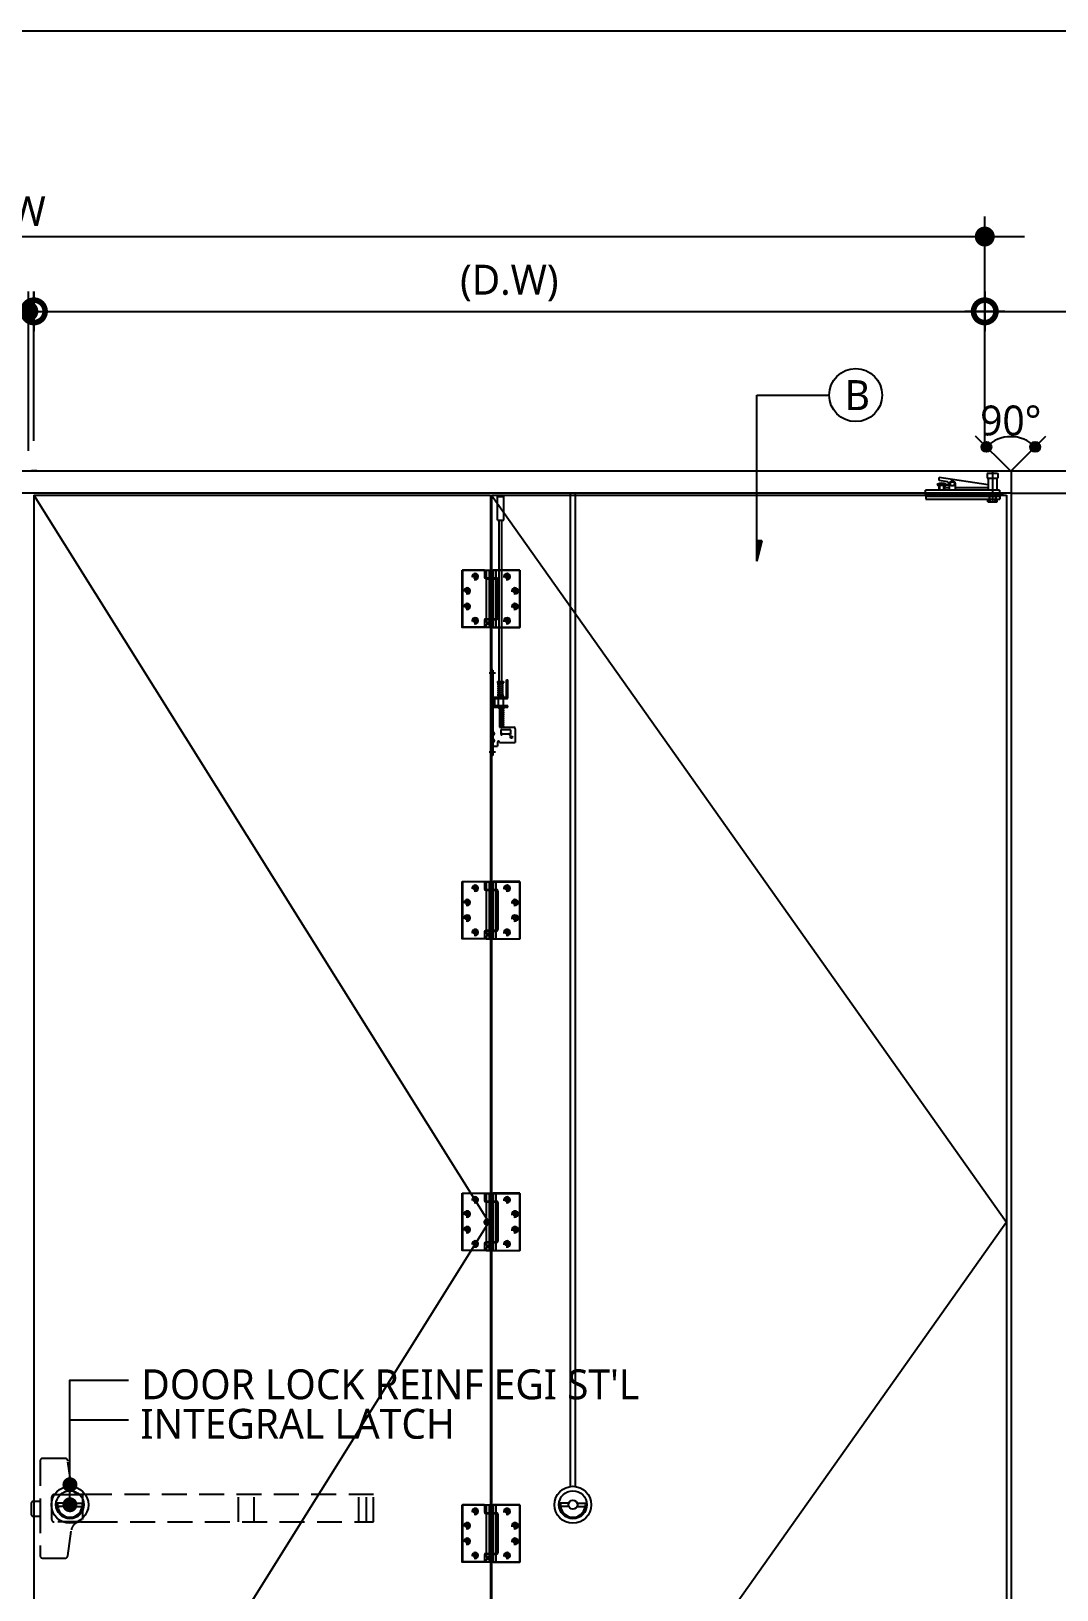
# Model space of a CAD drawing. Extents: x 930 to 96951, y 420 to 531574.
# Drawn here: x 4635 to 6693, y 8064 to 11190 of the extents above; entities that cross this region are included whole.
import ezdxf
from ezdxf.enums import TextEntityAlignment as Align

# ---------------------------------------------------------------- set-up
doc = ezdxf.new("R2010")
doc.units = 0
doc.header["$LTSCALE"] = 200
doc.header["$MEASUREMENT"] = 0
doc.header["$PDMODE"] = 3
doc.header["$PDSIZE"] = -1
doc.linetypes.add('CEN', pattern=[62, 60, -1, 0, -1])
doc.linetypes.add('HIDDEN', pattern=[0.375, 0.25, -0.125])
doc.layers.get('0').update_dxf_attribs({"linetype": 'CONTINUOUS'})
doc.layers.get('Defpoints').update_dxf_attribs({"color": 137, "linetype": 'CONTINUOUS'})
for name, color, linetype in [('A-000스케치', 6, 'CONTINUOUS'), ('DIM', 7, 'CONTINUOUS'), ('DIM(치수)', 1, 'CONTINUOUS'), ('DOOR', 6, 'CONTINUOUS'), ('Door_p', 5, 'CONTINUOUS'), ('FORM', 7, 'CONTINUOUS'), ('FRAME', 7, 'CONTINUOUS'), ('Leader(지시선)', 4, 'CONTINUOUS'), ('STEEL(잡철물)', 9, 'CONTINUOUS'), ('SYM-LEAD', 6, 'CONTINUOUS'), ('TEXT', 3, 'CONTINUOUS')]:
    doc.layers.add(name, color=color, linetype=linetype)
doc.styles.get("Standard").update_dxf_attribs({"font": 'malgun.ttf'})
doc.styles.add('맑은고딕', font='malgun.ttf')
doc.styles.add('스타일1', font='malgun.ttf')
doc.dimstyles.new('CJA-60', dxfattribs={"dimscale": 60, "dimtxt": 3, "dimasz": 1, "dimexe": 2, "dimexo": 3, "dimgap": 1, "dimtad": 1, "dimdec": 0, "dimzin": 1, "dimdsep": 46, "dimlunit": 6, "dimtxsty": '스타일1', "dimblk": 'GAUN-DOT', "dimcen": -2, "dimdle": 2, "dimclrd": 256, "dimclre": 256, "dimclrt": 3, "dimadec": 0, "dimazin": 0, "dimtfac": 1, "dimtdec": 0, "dimtix": 1, "dimtmove": 2, "dimatfit": 3, "dimldrblk": 'DOTSMALL', "dimfxl": 1, "dimtolj": 1, "dimtzin": 1, "dimarcsym": 0})
doc.dimstyles.new('GAUN-40', dxfattribs={"dimscale": 40, "dimtxt": 1.5, "dimasz": 1, "dimexe": 1, "dimexo": 1, "dimgap": 0.5, "dimtad": 1, "dimdec": 0, "dimzin": 1, "dimdsep": 46, "dimlunit": 6, "dimtxsty": '맑은고딕', "dimblk": 'CJDOT', "dimcen": 0.09, "dimdle": 1, "dimclrd": 256, "dimclre": 256, "dimclrt": 3, "dimadec": 0, "dimazin": 0, "dimtfac": 1, "dimtdec": 0, "dimtix": 1, "dimtmove": 2, "dimatfit": 3, "dimfxl": 1, "dimtolj": 1, "dimtzin": 1, "dimarcsym": 0})
doc.dimstyles.new('동광용', dxfattribs={"dimtxt": 60, "dimasz": 50, "dimexe": 1.25, "dimexo": 3, "dimgap": 1.5, "dimtad": 1, "dimtxsty": 'Standard', "dimblk": 'DOTSMALL', "dimcen": 2.5, "dimclrd": 256, "dimclre": 256, "dimclrt": 3, "dimadec": 0, "dimazin": 0, "dimtfac": 1, "dimtix": 1, "dimtmove": 0, "dimatfit": 3, "dimldrblk": 'DOTSMALL', "dimfxl": 1, "dimarcsym": 0})

# ---------------------------------------------------------------- blocks, each defined once
blk = doc.blocks.new('_DotSmall')
at = {"layer": 'DIM'}
h = blk.add_hatch(color=256, dxfattribs=at)
edge = h.paths.add_edge_path()
edge.add_arc((0, 0), 0.2, 0, 360)
at = {"layer": 'DIM', "linetype": 'ByBlock'}
blk.add_circle((0, 0), 0.2, dxfattribs=at)
blk = doc.blocks.new('*D62')
at = {"layer": 'Defpoints', "color": 0, "transparency": 16777216}
for p in [(6529.5, 10378), (6618.2, 10374.2), (6671, 10378), (6600.3, 10307.3), (6600.3, 10307.3)]:
    blk.add_point(p, dxfattribs=at)
at = {"layer": 'DIM(치수)', "lineweight": -2, "transparency": 16777216}
blk.add_arc((6600.3, 10307.3), 69.3, 45, 135, dxfattribs=at)
at = {"layer": 'DIM(치수)', "lineweight": -2, "transparency": 16777216, "xscale": 50, "yscale": 50, "zscale": 50}
for p, rotation in [((6551.3, 10356.2), 224.9999999994341), ((6649.2, 10356.2), 315)]:
    blk.add_blockref('_DotSmall', p, dxfattribs=dict(at, rotation=rotation))
at = {"layer": 'DIM(치수)', "color": 3, "transparency": 16777216, "insert": (6600.3, 10408.7), "char_height": 60, "attachment_point": 5}
blk.add_mtext('90°', dxfattribs=at)
blk = doc.blocks.new('panic_h')
at = {"layer": 'Door_p', "color": 5, "linetype": 'HIDDEN'}
for p, q in [((0, 94.7), (0, 0)), ((50.4, 100), (5.3, 100)), ((62.8, 43.4), (55.6, 95.4)), ((-17.2, -13.1), (-17.2, 10.9)), ((-14.2, 13.9), (0, 13.9)), ((23.3, 22.2), (23.3, -22.2)), ((28.6, 27.5), (85.4, 27.5)), ((105.7, 27.5), (81, 27.5)), ((85.4, 27.5), (85.4, -27.5)), ((669.3, 27.5), (105.7, 27.5)), ((398, -27.5), (398, 27.5)), ((429.3, -27.5), (429.3, 27.5)), ((639.3, -27.5), (639.3, 27.5)), ((654.8, -27.5), (654.8, 27.5)), ((669.3, -27.5), (669.3, 27.5)), ((-14.2, -16.1), (0, -16.1)), ((85.4, -27.5), (28.6, -27.5)), ((105.7, -27.5), (669.3, -27.5))]:
    blk.add_line(p, q, dxfattribs=at)
blk.add_lwpolyline([(0, 0), (0, -94.7, 0.414214), (5.3, -100), (50.4, -100, 0.374614), (55.6, -95.4), (62.8, -43.4, -0.374614), (81, -27.5), (105.7, -27.5)], format="xyb", dxfattribs=at)
for centre, radius, start, end in [((5.3, 94.7), 5.32, 90, 180), ((50.4, 94.7), 5.32, 7.8533, 90), ((81, 45.9), 18.4, 187.8533, 270), ((-14.2, 10.9), 3, 90, 180), ((28.6, 22.2), 5.32, 90, 180), ((-14.2, -13.1), 3, 180, 270), ((28.6, -22.2), 5.32, 180, 270)]:
    blk.add_arc(centre, radius, start, end, dxfattribs=at)
blk = doc.blocks.new('GAUN-DOT')
at = {"linetype": 'ByBlock'}
for p, q in [((0, -2), (0, 2)), ((2, 0), (-2, 0))]:
    blk.add_line(p, q, dxfattribs=at)
at = {"const_width": 2.25}
blk.add_lwpolyline([(0, 0.28125, 1), (0, -0.28125, 1)], format="xyb", close=True, dxfattribs=at)
blk = doc.blocks.new('*D47')
at = {"layer": 'Defpoints', "color": 0, "transparency": 16777216}
for p in [(6548.1, 10628), (4640.3, 10308.1), (6548.1, 10308.1)]:
    blk.add_point(p, dxfattribs=at)
at = {"layer": 'DIM', "lineweight": -2, "transparency": 16777216}
for p, q in [((4640.3, 10368.1), (4640.3, 10668)), ((6548.1, 10368.1), (6548.1, 10668)), ((4660.3, 10628), (6528.1, 10628))]:
    blk.add_line(p, q, dxfattribs=at)
at = {"layer": 'DIM', "lineweight": -2, "transparency": 16777216, "xscale": 20, "yscale": 20, "zscale": 20, "rotation": 180}
blk.add_blockref('GAUN-DOT', (4640.3, 10628), dxfattribs=at)
at = {"layer": 'DIM', "lineweight": -2, "transparency": 16777216, "xscale": 20, "yscale": 20, "zscale": 20}
blk.add_blockref('GAUN-DOT', (6548.1, 10628), dxfattribs=at)
at = {"layer": 'DIM', "color": 3, "transparency": 16777216, "insert": (5594.2, 10684.8), "char_height": 60, "attachment_point": 5, "style": '스타일1'}
blk.add_mtext('\\A1;(D.W)', dxfattribs=at)
blk = doc.blocks.new('*D48')
at = {"layer": 'Defpoints', "color": 0, "transparency": 16777216}
for p in [(7593.1, 10628), (6548.1, 10308.1), (7593.1, 10308.1)]:
    blk.add_point(p, dxfattribs=at)
at = {"layer": 'DIM', "lineweight": -2, "transparency": 16777216}
for p, q in [((6548.1, 10368.1), (6548.1, 10668)), ((7593.1, 10368.1), (7593.1, 10668)), ((6568.1, 10628), (7573.1, 10628))]:
    blk.add_line(p, q, dxfattribs=at)
at = {"layer": 'DIM', "lineweight": -2, "transparency": 16777216, "xscale": 20, "yscale": 20, "zscale": 20, "rotation": 180}
blk.add_blockref('GAUN-DOT', (6548.1, 10628), dxfattribs=at)
at = {"layer": 'DIM', "lineweight": -2, "transparency": 16777216, "xscale": 20, "yscale": 20, "zscale": 20}
blk.add_blockref('GAUN-DOT', (7593.1, 10628), dxfattribs=at)
at = {"layer": 'DIM', "color": 3, "transparency": 16777216, "insert": (7070.6, 10681.4), "char_height": 60, "attachment_point": 5, "style": '스타일1'}
blk.add_mtext('\\A1;{\\fGulim|b0|i0|c129|p50;매립 }F.W ', dxfattribs=at)
blk = doc.blocks.new('CJDOT')
blk.add_line((-2, 0), (2, 0))
at = {"const_width": 0.5}
blk.add_lwpolyline([(-0.25, 0, 1), (0.25, 0, 1)], format="xyb", close=True, dxfattribs=at)
blk = doc.blocks.new('*D49')
at = {"layer": 'Defpoints', "color": 0, "transparency": 16777216}
for p in [(6548.1, 10778), (2646.1, 10308.1), (6548.1, 10308.1)]:
    blk.add_point(p, dxfattribs=at)
at = {"layer": 'DIM', "lineweight": -2, "transparency": 16777216}
for p, q in [((2646.1, 10348.1), (2646.1, 10818)), ((6548.1, 10348.1), (6548.1, 10818)), ((2686.1, 10778), (6508.1, 10778))]:
    blk.add_line(p, q, dxfattribs=at)
at = {"layer": 'DIM', "lineweight": -2, "transparency": 16777216, "xscale": 40, "yscale": 40, "zscale": 40, "rotation": 180}
blk.add_blockref('CJDOT', (2646.1, 10778), dxfattribs=at)
at = {"layer": 'DIM', "lineweight": -2, "transparency": 16777216, "xscale": 40, "yscale": 40, "zscale": 40}
blk.add_blockref('CJDOT', (6548.1, 10778), dxfattribs=at)
at = {"layer": 'DIM', "color": 3, "transparency": 16777216, "insert": (4597.1, 10828.4), "char_height": 60, "attachment_point": 5, "style": '맑은고딕'}
blk.add_mtext('\\A1;F.W ', dxfattribs=at)
blk = doc.blocks.new('*D50')
at = {"layer": 'Defpoints', "color": 0, "transparency": 16777216}
for p in [(2646.1, 10628), (2646.1, 10308.1), (4629.2, 10308.1)]:
    blk.add_point(p, dxfattribs=at)
at = {"layer": 'DIM', "lineweight": -2, "transparency": 16777216}
for p, q in [((2646.1, 10348.1), (2646.1, 10668)), ((4629.2, 10348.1), (4629.2, 10668)), ((4589.2, 10628), (2686.1, 10628))]:
    blk.add_line(p, q, dxfattribs=at)
at = {"layer": 'DIM', "lineweight": -2, "transparency": 16777216, "xscale": 40, "yscale": 40, "zscale": 40, "rotation": 180}
blk.add_blockref('CJDOT', (2646.1, 10628), dxfattribs=at)
at = {"layer": 'DIM', "lineweight": -2, "transparency": 16777216, "xscale": 40, "yscale": 40, "zscale": 40}
blk.add_blockref('CJDOT', (4629.2, 10628), dxfattribs=at)
at = {"layer": 'DIM', "color": 3, "transparency": 16777216, "insert": (3637.7, 10684.8), "char_height": 60, "attachment_point": 5, "style": '맑은고딕'}
blk.add_mtext('\\A1;(D.W)', dxfattribs=at)

msp = doc.modelspace()

# ---------------------------------------------------------------- hatches: boundary and pattern name
at = {"layer": 'Leader(지시선)'}
h = msp.add_hatch(dxfattribs=at)
h.set_pattern_fill('ANSI31', color=2, scale=3, style=0)
h.set_pattern_definition([(45, (-6621263.57927, 5120802.906), (-0.265165042945, 0.265165042945), [])])
h.paths.add_polyline_path([(6090.867, 10167.564), (6100.828, 10167.564), (6090.867, 10126.866)])
at = {"layer": 'STEEL(잡철물)'}
h = msp.add_hatch(color=5, dxfattribs=at)
h.dxf.hatch_style = 1
h.paths.add_polyline_path([(5548.029, 10011.485), (5567.229, 10011.485), (5567.229, 10009.985), (5548.029, 10009.985)])
h.paths.add_polyline_path([(5548.029, 10093.285), (5567.229, 10093.285), (5567.229, 10091.785), (5548.029, 10091.785)])
h = msp.add_hatch(color=5, dxfattribs=at)
h.dxf.hatch_style = 1
h.paths.add_polyline_path([(5548.029, 9386.485), (5567.229, 9386.485), (5567.229, 9384.985), (5548.029, 9384.985)])
h.paths.add_polyline_path([(5548.029, 9468.285), (5567.229, 9468.285), (5567.229, 9466.785), (5548.029, 9466.785)])
h = msp.add_hatch(color=5, dxfattribs=at)
h.dxf.hatch_style = 1
h.paths.add_polyline_path([(5548.029, 8761.485), (5567.229, 8761.485), (5567.229, 8759.985), (5548.029, 8759.985)])
h.paths.add_polyline_path([(5548.029, 8843.285), (5567.229, 8843.285), (5567.229, 8841.785), (5548.029, 8841.785)])
h = msp.add_hatch(color=5, dxfattribs=at)
h.dxf.hatch_style = 1
h.paths.add_polyline_path([(5548.029, 8136.485), (5567.229, 8136.485), (5567.229, 8134.985), (5548.029, 8134.985)])
h.paths.add_polyline_path([(5548.029, 8218.285), (5567.229, 8218.285), (5567.229, 8216.785), (5548.029, 8216.785)])

# ---------------------------------------------------------------- linework, layer by layer
at = {"color": 5, "linetype": 'CEN'}
for p, q in [((4640.309, 10259.139), (5553.229, 8801.139)), ((5558.629, 10259.139), (6591.629, 8801.139)), ((5553.229, 8801.139), (4640.309, 7343.139)), ((6591.629, 8801.139), (5558.629, 7343.139))]:
    msp.add_line(p, q, dxfattribs=at)
at = {"color": 8}
for p, q in [((5574.632, 10259.139), (5570.382, 10256.639)), ((5570.382, 10256.639), (5582.882, 10256.639)), ((5570.382, 10209.139), (5570.382, 10256.639)), ((5574.632, 10259.139), (5578.632, 10259.139)), ((5582.882, 10256.639), (5578.632, 10259.139)), ((5582.882, 10209.139), (5582.882, 10256.639)), ((5570.382, 10209.139), (5582.882, 10209.139)), ((5573.932, 9885.389), (5573.932, 10209.139)), ((5579.332, 9885.389), (5579.332, 10209.139)), ((5566.232, 9902.139), (5553.632, 9902.139)), ((5558.629, 9909.139), (5558.629, 9737.139)), ((5561.232, 9909.139), (5558.629, 9909.139)), ((5558.632, 9908.389), (5558.632, 9737.889)), ((5558.632, 9908.389), (5561.232, 9908.389)), ((5558.632, 9905.639), (5561.232, 9905.139)), ((5558.632, 9898.639), (5561.232, 9899.139)), ((5559.129, 9908.639), (5559.129, 9737.639)), ((5561.232, 9908.639), (5559.129, 9908.639)), ((5561.232, 9908.639), (5561.232, 9909.139)), ((5561.232, 9908.389), (5561.232, 9737.889)), ((5570.632, 9885.389), (5582.632, 9885.389)), ((5570.632, 9885.389), (5570.632, 9882.889)), ((5570.632, 9882.889), (5582.632, 9882.889)), ((5572.077, 9879.886), (5581.077, 9880.886)), ((5572.132, 9881.889), (5581.132, 9881.889)), ((5572.132, 9880.889), (5581.132, 9880.889)), ((5581.187, 9879.892), (5572.187, 9878.892)), ((5572.632, 9856.889), (5572.632, 9882.889)), ((5576.632, 9882.889), (5576.632, 9881.889)), ((5581.132, 9881.889), (5576.632, 9881.889)), ((5580.632, 9856.889), (5580.632, 9882.889)), ((5582.632, 9885.389), (5582.632, 9882.889)), ((5588.232, 9854.639), (5588.232, 9888.889)), ((5588.232, 9888.889), (5591.232, 9888.889)), ((5591.232, 9852.389), (5591.232, 9888.889)), ((5562.732, 9853.889), (5587.482, 9853.889)), ((5564.232, 9850.139), (5564.232, 9837.639)), ((5589.732, 9850.889), (5564.982, 9850.889)), ((5571.632, 9856.889), (5571.632, 9853.889)), ((5571.632, 9856.889), (5581.632, 9856.889)), ((5571.632, 9850.889), (5571.632, 9836.889)), ((5572.077, 9875.886), (5581.077, 9876.886)), ((5572.077, 9871.886), (5581.077, 9872.886)), ((5572.077, 9867.886), (5581.077, 9868.886)), ((5572.077, 9863.886), (5581.077, 9864.886)), ((5572.077, 9859.886), (5581.077, 9860.886)), ((5572.132, 9858.889), (5581.132, 9858.889)), ((5572.132, 9857.889), (5581.132, 9857.889)), ((5581.187, 9875.892), (5572.187, 9874.892)), ((5581.187, 9871.892), (5572.187, 9870.892)), ((5581.187, 9867.892), (5572.187, 9866.892)), ((5581.187, 9863.892), (5572.187, 9862.892)), ((5581.187, 9859.892), (5572.187, 9858.892)), ((5576.632, 9856.889), (5576.632, 9857.889)), ((5581.132, 9857.889), (5576.632, 9857.889)), ((5581.632, 9856.889), (5581.632, 9853.889)), ((5581.632, 9850.889), (5581.632, 9836.889)), ((5561.232, 9833.889), (5571.232, 9833.889)), ((5562.732, 9833.889), (5591.232, 9833.889)), ((5591.232, 9836.889), (5564.982, 9836.889)), ((5571.632, 9833.889), (5582.632, 9833.889)), ((5573.468, 9832.889), (5582.132, 9832.889)), ((5574.06, 9831.889), (5582.132, 9831.889)), ((5574.219, 9831.171), (5582.077, 9831.885)), ((5582.187, 9830.892), (5574.232, 9830.168)), ((5574.232, 9830.889), (5574.232, 9793.889)), ((5574.232, 9827.101), (5582.077, 9827.885)), ((5582.187, 9826.892), (5574.232, 9826.096)), ((5574.232, 9823.101), (5582.077, 9823.885)), ((5582.187, 9822.892), (5574.232, 9822.096)), ((5574.232, 9819.101), (5582.077, 9819.885)), ((5582.187, 9818.892), (5574.232, 9818.096)), ((5576.632, 9833.889), (5576.632, 9832.889)), ((5582.132, 9832.889), (5576.632, 9832.889)), ((5581.632, 9833.889), (5581.632, 9793.889)), ((5581.632, 9807.889), (5581.632, 9833.889)), ((5591.232, 9833.889), (5591.232, 9836.889)), ((5574.232, 9815.101), (5582.077, 9815.885)), ((5582.187, 9814.892), (5574.232, 9814.096)), ((5574.232, 9811.101), (5582.077, 9811.885)), ((5582.187, 9810.892), (5574.232, 9810.096)), ((5574.232, 9807.101), (5582.077, 9807.885)), ((5582.187, 9806.892), (5574.232, 9806.096)), ((5574.232, 9803.101), (5582.077, 9803.885)), ((5582.187, 9802.892), (5574.232, 9802.096)), ((5574.232, 9799.101), (5582.077, 9799.885)), ((5582.187, 9798.892), (5574.232, 9798.096)), ((5574.232, 9795.101), (5582.077, 9795.885)), ((5582.187, 9794.892), (5574.232, 9794.096)), ((5574.232, 9793.889), (5603.232, 9793.889)), ((5577.232, 9788.589), (5577.232, 9779.589)), ((5578.232, 9789.589), (5595.232, 9789.589)), ((5596.232, 9788.589), (5596.232, 9779.589)), ((5606.232, 9790.889), (5606.232, 9762.889)), ((5561.232, 9755.889), (5570.232, 9755.889)), ((5570.232, 9763.889), (5570.232, 9755.889)), ((5574.232, 9763.889), (5574.232, 9762.889)), ((5574.232, 9762.889), (5606.232, 9762.889)), ((5580.232, 9780.589), (5593.232, 9780.589)), ((5566.232, 9744.139), (5553.632, 9744.139)), ((5561.232, 9737.139), (5558.629, 9737.139)), ((5558.632, 9747.639), (5561.232, 9747.139)), ((5558.632, 9740.639), (5561.232, 9741.139)), ((5558.632, 9737.889), (5561.232, 9737.889)), ((5561.232, 9737.639), (5559.129, 9737.639)), ((5561.232, 9737.639), (5561.232, 9737.139))]:
    msp.add_line(p, q, dxfattribs=at)
at = {"color": 5}
for p, q in [((5716.987, 8270.943), (5716.987, 10263.139)), ((5726.987, 8270.865), (5726.987, 10263.139)), ((4704.337, 8237.744), (4685.856, 8237.744)), ((4704.337, 8230.744), (4687.875, 8230.744)), ((4720.92, 8237.744), (4739.401, 8237.744)), ((4720.92, 8230.744), (4737.382, 8230.744)), ((5713.41, 8237.744), (5694.929, 8237.744)), ((5713.41, 8230.744), (5696.947, 8230.744)), ((5729.993, 8237.744), (5748.473, 8237.744)), ((5729.993, 8230.744), (5746.455, 8230.744))]:
    msp.add_line(p, q, dxfattribs=at)
at = {"color": 8}
for centre, radius in [((5572.132, 9882.389), 0.5), ((5572.132, 9881.389), 0.5), ((5572.132, 9879.389), 0.5), ((5581.132, 9882.389), 0.5), ((5581.132, 9881.389), 0.5), ((5581.132, 9880.389), 0.5), ((5572.132, 9875.389), 0.5), ((5572.132, 9871.389), 0.5), ((5572.132, 9867.389), 0.5), ((5572.132, 9863.389), 0.5), ((5572.132, 9859.389), 0.5), ((5572.132, 9858.389), 0.5), ((5572.132, 9857.389), 0.5), ((5581.132, 9876.389), 0.5), ((5581.132, 9872.389), 0.5), ((5581.132, 9868.389), 0.5), ((5581.132, 9864.389), 0.5), ((5581.132, 9860.389), 0.5), ((5581.132, 9858.389), 0.5), ((5581.132, 9857.389), 0.5), ((5582.132, 9833.389), 0.5), ((5582.132, 9832.389), 0.5), ((5582.132, 9831.389), 0.5), ((5582.132, 9827.389), 0.5), ((5582.132, 9823.389), 0.5), ((5582.132, 9819.389), 0.5), ((5582.132, 9815.389), 0.5), ((5582.132, 9811.389), 0.5), ((5582.132, 9807.389), 0.5), ((5582.132, 9803.389), 0.5), ((5582.132, 9799.389), 0.5), ((5582.132, 9795.389), 0.5), ((5598.232, 9773.889), 2)]:
    msp.add_circle(centre, radius, dxfattribs=at)
at = {"color": 5}
for centre, radius in [((4712.629, 8234.244), 37), ((4712.629, 8234.244), 28), ((5721.701, 8234.244), 37), ((5721.701, 8234.244), 28), ((4712.629, 8234.244), 9), ((5721.701, 8234.244), 9)]:
    msp.add_circle(centre, radius, dxfattribs=at)
at = {"color": 8}
for centre, radius, start, end in [((5562.732, 9852.389), 1.5, 90, 180), ((5564.982, 9850.139), 0.75, 90, 180), ((5587.482, 9854.639), 0.75, 270, 0), ((5589.732, 9852.389), 1.5, 270, 0), ((5562.732, 9835.389), 1.5, 180, 270), ((5564.982, 9837.639), 0.75, 180, 270), ((5571.232, 9830.889), 3, 0, 90), ((5578.232, 9788.589), 1, 90, 180), ((5595.232, 9788.589), 1, 0, 90), ((5603.232, 9790.889), 3, 0, 90), ((5561.69, 9780.889), 2.542, 259.611142, 100.388858), ((5561.69, 9766.889), 2.542, 259.611142, 100.388858), ((5572.232, 9763.889), 2, 0, 180), ((5578.232, 9779.589), 1, 180, 0), ((5580.232, 9779.589), 1, 90, 180), ((5593.232, 9779.589), 1, 0, 90), ((5595.232, 9779.589), 1, 180, 0)]:
    msp.add_arc(centre, radius, start, end, dxfattribs=at)
at = {"color": 5}
for centre, radius, start, end in [((4712.629, 8234.244), 27, 172.551809, 7.448191), ((4712.629, 8234.244), 25, 171.952154, 8.047846), ((5721.701, 8234.244), 27, 172.551809, 7.448191), ((5721.701, 8234.244), 25, 171.952154, 8.047846)]:
    msp.add_arc(centre, radius, start, end, dxfattribs=at)
at = {"layer": 'A-000스케치', "color": 4}
for q in [(6529.546, 10377.977), (6670.967, 10377.977)]:
    msp.add_line((6600.256, 10307.266), q, dxfattribs=at)
at = {"layer": 'DOOR'}
for p, q in [((4640.309, 10259.139), (4640.309, 7343.139)), ((4640.309, 10259.139), (5556.629, 10259.139)), ((5556.629, 10259.139), (5556.629, 7343.139)), ((5558.629, 10259.139), (5558.629, 7343.139)), ((5558.629, 10259.139), (6591.629, 10259.139)), ((6591.629, 10259.139), (6591.629, 7343.139))]:
    msp.add_line(p, q, dxfattribs=at)
at = {"layer": 'FORM'}
msp.add_line((8937.751, 11190), (930, 11190), dxfattribs=at)
at = {"layer": 'FRAME'}
for p, q in [((1601.138, 10308.139), (7646.129, 10308.139)), ((4646.134, 10308.139), (4635.699, 10308.139)), ((6601.129, 10308.139), (6601.129, 7308.139)), ((6601.129, 10263.139), (2646.138, 10263.139)), ((6601.129, 10263.139), (7586.129, 10263.139))]:
    msp.add_line(p, q, dxfattribs=at)
at = {"layer": 'Leader(지시선)', "color": 3}
for p, q in [((6090.867, 10460.063), (6235.937, 10460.063)), ((6090.867, 10126.866), (6090.867, 10460.063))]:
    msp.add_line(p, q, dxfattribs=at)
at = {"layer": 'Leader(지시선)'}
for q in [(6090.867, 10126.866), (6090.867, 10167.564)]:
    msp.add_line((6100.828, 10167.564), q, dxfattribs=at)
at = {"layer": 'Leader(지시선)', "color": 3}
msp.add_circle((6289.093, 10460.063), 53.156, dxfattribs=at)
at = {"layer": 'STEEL(잡철물)'}
for p, q in [((6554.629, 10280.139), (6456.929, 10294.549)), ((6456.929, 10288.484), (6456.929, 10294.549)), ((6473.082, 10286.101), (6456.929, 10288.484)), ((6553.879, 10303.639), (6552.879, 10302.639)), ((6552.879, 10302.639), (6552.879, 10293.639)), ((6552.879, 10293.639), (6574.379, 10293.639)), ((6553.879, 10303.639), (6573.379, 10303.639)), ((6554.629, 10293.639), (6554.629, 10269.139)), ((6563.629, 10305.873), (6563.629, 10244.486)), ((6572.629, 10293.639), (6572.629, 10269.139)), ((6573.379, 10303.639), (6574.379, 10302.639)), ((6574.379, 10302.639), (6574.379, 10293.639)), ((6585.929, 10263.139), (6426.929, 10263.139)), ((6426.929, 10263.139), (6426.929, 10262.139)), ((6426.929, 10262.139), (6585.929, 10262.139)), ((6577.929, 10269.139), (6429.429, 10269.139)), ((6429.429, 10263.139), (6429.429, 10269.139)), ((6429.629, 10257.139), (6429.629, 10251.139)), ((6429.629, 10257.139), (6578.629, 10257.139)), ((6452.929, 10280.489), (6470.929, 10280.489)), ((6452.929, 10280.489), (6452.929, 10279.989)), ((6453.429, 10279.489), (6470.429, 10279.489)), ((6456.929, 10269.139), (6456.929, 10279.489)), ((6456.929, 10259.139), (6456.929, 10262.139)), ((6456.929, 10259.139), (6461.929, 10259.139)), ((6457.929, 10258.139), (6456.929, 10259.139)), ((6457.929, 10269.139), (6457.929, 10279.489)), ((6457.929, 10258.139), (6457.929, 10262.139)), ((6457.929, 10258.139), (6461.929, 10258.139)), ((6466.929, 10259.139), (6461.929, 10259.139)), ((6465.929, 10258.139), (6461.929, 10258.139)), ((6465.929, 10269.139), (6465.929, 10279.489)), ((6465.929, 10258.139), (6465.929, 10262.139)), ((6465.929, 10258.139), (6466.929, 10259.139)), ((6466.929, 10269.139), (6466.929, 10279.489)), ((6466.929, 10259.139), (6466.929, 10262.139)), ((6468.977, 10274.767), (6467.777, 10277.767)), ((6472.572, 10279.139), (6468.706, 10279.139)), ((6477.229, 10274.139), (6469.906, 10274.139)), ((6470.929, 10280.489), (6470.929, 10279.989)), ((6477.229, 10269.139), (6477.229, 10282.039)), ((6489.429, 10269.139), (6489.429, 10282.039)), ((6554.629, 10274.139), (6489.429, 10274.139)), ((6553.129, 10257.139), (6553.629, 10257.639)), ((6553.629, 10257.639), (6573.629, 10257.639)), ((6557.129, 10257.639), (6557.129, 10246.139)), ((6557.379, 10262.139), (6557.379, 10249.139)), ((6569.879, 10262.139), (6569.879, 10249.139)), ((6570.129, 10257.639), (6570.129, 10246.139)), ((6574.129, 10257.139), (6573.629, 10257.639)), ((6577.929, 10269.139), (6577.929, 10263.139)), ((6578.629, 10257.139), (6578.629, 10251.139)), ((6585.929, 10262.139), (6585.929, 10263.139)), ((6429.629, 10251.139), (6578.629, 10251.139)), ((6554.379, 10246.139), (6554.379, 10251.139)), ((6554.379, 10246.139), (6572.879, 10246.139)), ((6560.379, 10246.139), (6566.879, 10246.139)), ((6572.879, 10246.139), (6572.879, 10251.139))]:
    msp.add_line(p, q, dxfattribs=at)
at = {"layer": 'STEEL(잡철물)', "color": 5}
for p, q in [((5500.229, 10108.785), (5500.229, 9994.485)), ((5544.229, 10108.785), (5500.229, 10108.785)), ((5525.663, 10088.405), (5525.663, 10103.405)), ((5544.229, 10108.785), (5544.229, 10094.785)), ((5548.029, 10108.785), (5548.029, 10004.235)), ((5548.029, 10108.785), (5567.229, 10108.785)), ((5567.229, 10108.785), (5567.229, 9994.485)), ((5567.229, 10108.785), (5615.029, 10108.785)), ((5589.594, 10088.405), (5589.594, 10103.405)), ((5615.029, 10108.785), (5615.029, 9994.485)), ((5517.233, 10067.305), (5502.233, 10067.305)), ((5509.733, 10059.805), (5509.733, 10074.805)), ((5533.163, 10095.905), (5518.163, 10095.905)), ((5548.029, 10091.785), (5547.229, 10091.785)), ((5548.029, 10093.285), (5567.229, 10093.285)), ((5548.029, 10091.785), (5567.229, 10091.785)), ((5567.229, 10093.285), (5568.029, 10093.285)), ((5571.029, 10090.285), (5571.029, 10012.985)), ((5582.094, 10095.905), (5597.094, 10095.905)), ((5598.024, 10067.305), (5613.024, 10067.305)), ((5605.524, 10059.805), (5605.524, 10074.805)), ((5517.233, 10036.005), (5502.233, 10036.005)), ((5509.733, 10028.505), (5509.733, 10043.505)), ((5598.024, 10036.005), (5613.024, 10036.005)), ((5605.524, 10028.505), (5605.524, 10043.505)), ((5533.163, 10007.405), (5518.163, 10007.405)), ((5525.663, 9999.905), (5525.663, 10014.905)), ((5544.229, 10008.485), (5544.229, 9994.485)), ((5548.029, 10011.485), (5547.229, 10011.485)), ((5548.029, 10011.485), (5567.229, 10011.485)), ((5548.029, 10009.985), (5567.229, 10009.985)), ((5567.229, 10009.985), (5568.029, 10009.985)), ((5582.094, 10007.405), (5597.094, 10007.405)), ((5589.594, 9999.905), (5589.594, 10014.905)), ((5544.229, 9994.485), (5500.229, 9994.485)), ((5555.629, 10004.235), (5548.029, 10004.235)), ((5548.029, 10000.235), (5548.029, 9994.485)), ((5555.629, 10000.235), (5548.029, 10000.235)), ((5548.029, 9994.485), (5567.229, 9994.485)), ((5551.479, 10004.235), (5551.479, 10000.235)), ((5567.229, 9994.485), (5615.029, 9994.485)), ((5500.229, 9483.785), (5500.229, 9369.485)), ((5544.229, 9483.785), (5500.229, 9483.785)), ((5525.663, 9463.405), (5525.663, 9478.405)), ((5544.229, 9483.785), (5544.229, 9469.785)), ((5548.029, 9483.785), (5548.029, 9379.235)), ((5548.029, 9483.785), (5567.229, 9483.785)), ((5567.229, 9483.785), (5567.229, 9369.485)), ((5567.229, 9483.785), (5615.029, 9483.785)), ((5589.594, 9463.405), (5589.594, 9478.405)), ((5615.029, 9483.785), (5615.029, 9369.485)), ((5517.233, 9442.305), (5502.233, 9442.305)), ((5509.733, 9434.805), (5509.733, 9449.805)), ((5533.163, 9470.905), (5518.163, 9470.905)), ((5548.029, 9466.785), (5547.229, 9466.785)), ((5548.029, 9468.285), (5567.229, 9468.285)), ((5548.029, 9466.785), (5567.229, 9466.785)), ((5567.229, 9468.285), (5568.029, 9468.285)), ((5571.029, 9465.285), (5571.029, 9387.985)), ((5582.094, 9470.905), (5597.094, 9470.905)), ((5598.024, 9442.305), (5613.024, 9442.305)), ((5605.524, 9434.805), (5605.524, 9449.805)), ((5517.233, 9411.005), (5502.233, 9411.005)), ((5509.733, 9403.505), (5509.733, 9418.505)), ((5598.024, 9411.005), (5613.024, 9411.005)), ((5605.524, 9403.505), (5605.524, 9418.505)), ((5533.163, 9382.405), (5518.163, 9382.405)), ((5525.663, 9374.905), (5525.663, 9389.905)), ((5544.229, 9383.485), (5544.229, 9369.485)), ((5548.029, 9386.485), (5547.229, 9386.485)), ((5548.029, 9386.485), (5567.229, 9386.485)), ((5548.029, 9384.985), (5567.229, 9384.985)), ((5555.629, 9379.235), (5548.029, 9379.235)), ((5551.479, 9379.235), (5551.479, 9375.235)), ((5567.229, 9384.985), (5568.029, 9384.985)), ((5582.094, 9382.405), (5597.094, 9382.405)), ((5589.594, 9374.905), (5589.594, 9389.905)), ((5544.229, 9369.485), (5500.229, 9369.485)), ((5548.029, 9375.235), (5548.029, 9369.485)), ((5555.629, 9375.235), (5548.029, 9375.235)), ((5548.029, 9369.485), (5567.229, 9369.485)), ((5567.229, 9369.485), (5615.029, 9369.485)), ((5500.229, 8858.785), (5500.229, 8744.485)), ((5544.229, 8858.785), (5500.229, 8858.785)), ((5525.663, 8838.405), (5525.663, 8853.405)), ((5544.229, 8858.785), (5544.229, 8844.785)), ((5548.029, 8858.785), (5548.029, 8754.235)), ((5548.029, 8858.785), (5567.229, 8858.785)), ((5567.229, 8858.785), (5567.229, 8744.485)), ((5567.229, 8858.785), (5615.029, 8858.785)), ((5589.594, 8838.405), (5589.594, 8853.405)), ((5615.029, 8858.785), (5615.029, 8744.485)), ((5517.233, 8817.305), (5502.233, 8817.305)), ((5509.733, 8809.805), (5509.733, 8824.805)), ((5533.163, 8845.905), (5518.163, 8845.905)), ((5548.029, 8841.785), (5547.229, 8841.785)), ((5548.029, 8843.285), (5567.229, 8843.285)), ((5548.029, 8841.785), (5567.229, 8841.785)), ((5567.229, 8843.285), (5568.029, 8843.285)), ((5571.029, 8840.285), (5571.029, 8762.985)), ((5582.094, 8845.905), (5597.094, 8845.905)), ((5598.024, 8817.305), (5613.024, 8817.305)), ((5605.524, 8809.805), (5605.524, 8824.805)), ((5517.233, 8786.005), (5502.233, 8786.005)), ((5509.733, 8778.505), (5509.733, 8793.505)), ((5544.379, 8799.389), (5544.379, 8802.889)), ((5548.879, 8799.389), (5548.879, 8802.889)), ((5598.024, 8786.005), (5613.024, 8786.005)), ((5605.524, 8778.505), (5605.524, 8793.505)), ((5533.163, 8757.405), (5518.163, 8757.405)), ((5525.663, 8749.905), (5525.663, 8764.905)), ((5544.229, 8758.485), (5544.229, 8744.485)), ((5548.029, 8761.485), (5547.229, 8761.485)), ((5548.029, 8761.485), (5567.229, 8761.485)), ((5548.029, 8759.985), (5567.229, 8759.985)), ((5555.629, 8754.235), (5548.029, 8754.235)), ((5551.479, 8754.235), (5551.479, 8750.235)), ((5567.229, 8759.985), (5568.029, 8759.985)), ((5582.094, 8757.405), (5597.094, 8757.405)), ((5589.594, 8749.905), (5589.594, 8764.905)), ((5544.229, 8744.485), (5500.229, 8744.485)), ((5548.029, 8750.235), (5548.029, 8744.485)), ((5555.629, 8750.235), (5548.029, 8750.235)), ((5548.029, 8744.485), (5567.229, 8744.485)), ((5567.229, 8744.485), (5615.029, 8744.485)), ((5500.229, 8233.785), (5500.229, 8119.485)), ((5544.229, 8233.785), (5500.229, 8233.785)), ((5525.663, 8213.405), (5525.663, 8228.405)), ((5544.229, 8233.785), (5544.229, 8219.785)), ((5548.029, 8233.785), (5548.029, 8129.235)), ((5548.029, 8233.785), (5567.229, 8233.785)), ((5567.229, 8233.785), (5567.229, 8119.485)), ((5567.229, 8233.785), (5615.029, 8233.785)), ((5589.594, 8213.405), (5589.594, 8228.405)), ((5615.029, 8233.785), (5615.029, 8119.485)), ((5517.233, 8192.305), (5502.233, 8192.305)), ((5509.733, 8184.805), (5509.733, 8199.805)), ((5533.163, 8220.905), (5518.163, 8220.905)), ((5548.029, 8216.785), (5547.229, 8216.785)), ((5548.029, 8218.285), (5567.229, 8218.285)), ((5548.029, 8216.785), (5567.229, 8216.785)), ((5567.229, 8218.285), (5568.029, 8218.285)), ((5571.029, 8215.285), (5571.029, 8137.985)), ((5582.094, 8220.905), (5597.094, 8220.905)), ((5598.024, 8192.305), (5613.024, 8192.305)), ((5605.524, 8184.805), (5605.524, 8199.805)), ((5517.233, 8161.005), (5502.233, 8161.005)), ((5509.733, 8153.505), (5509.733, 8168.505)), ((5598.024, 8161.005), (5613.024, 8161.005)), ((5605.524, 8153.505), (5605.524, 8168.505)), ((5533.163, 8132.405), (5518.163, 8132.405)), ((5525.663, 8124.905), (5525.663, 8139.905)), ((5544.229, 8133.485), (5544.229, 8119.485)), ((5548.029, 8136.485), (5547.229, 8136.485)), ((5548.029, 8136.485), (5567.229, 8136.485)), ((5548.029, 8134.985), (5567.229, 8134.985)), ((5555.629, 8129.235), (5548.029, 8129.235)), ((5551.479, 8129.235), (5551.479, 8125.235)), ((5567.229, 8134.985), (5568.029, 8134.985)), ((5582.094, 8132.405), (5597.094, 8132.405)), ((5589.594, 8124.905), (5589.594, 8139.905)), ((5544.229, 8119.485), (5500.229, 8119.485)), ((5548.029, 8125.235), (5548.029, 8119.485)), ((5555.629, 8125.235), (5548.029, 8125.235)), ((5548.029, 8119.485), (5567.229, 8119.485)), ((5567.229, 8119.485), (5615.029, 8119.485))]:
    msp.add_line(p, q, dxfattribs=at)
for points in [[(5499.729, 10109.135), (5553.429, 10109.135), (5553.429, 9994.135), (5499.729, 9994.135)], [(5615.529, 10109.135), (5561.829, 10109.135), (5561.829, 9994.135), (5615.529, 9994.135)], [(5499.729, 9484.135), (5553.429, 9484.135), (5553.429, 9369.135), (5499.729, 9369.135)], [(5615.529, 9484.135), (5561.829, 9484.135), (5561.829, 9369.135), (5615.529, 9369.135)], [(5499.729, 8859.135), (5553.429, 8859.135), (5553.429, 8744.135), (5499.729, 8744.135)], [(5615.529, 8859.135), (5561.829, 8859.135), (5561.829, 8744.135), (5615.529, 8744.135)], [(5499.729, 8234.135), (5553.429, 8234.135), (5553.429, 8119.135), (5499.729, 8119.135)], [(5615.529, 8234.135), (5561.829, 8234.135), (5561.829, 8119.135), (5615.529, 8119.135)]]:
    msp.add_lwpolyline(points, close=True, dxfattribs=at)
at = {"layer": 'STEEL(잡철물)'}
msp.add_circle((6483.329, 10282.039), 4.25, dxfattribs=at)
at = {"layer": 'STEEL(잡철물)', "color": 5}
for centre, radius in [((5525.663, 10095.905), 3.5), ((5589.594, 10095.905), 3.5), ((5509.733, 10067.305), 3.5), ((5557.629, 10085.785), 1.5), ((5605.524, 10067.305), 3.5), ((5509.733, 10036.005), 3.5), ((5605.524, 10036.005), 3.5), ((5525.663, 10007.405), 3.5), ((5589.594, 10007.405), 3.5), ((5555.629, 10002.235), 1.5), ((5525.663, 9470.905), 3.5), ((5589.594, 9470.905), 3.5), ((5509.733, 9442.305), 3.5), ((5557.629, 9460.785), 1.5), ((5605.524, 9442.305), 3.5), ((5509.733, 9411.005), 3.5), ((5605.524, 9411.005), 3.5), ((5525.663, 9382.405), 3.5), ((5589.594, 9382.405), 3.5), ((5555.629, 9377.235), 1.5), ((5525.663, 8845.905), 3.5), ((5589.594, 8845.905), 3.5), ((5509.733, 8817.305), 3.5), ((5557.629, 8835.785), 1.5), ((5605.524, 8817.305), 3.5), ((5509.733, 8786.005), 3.5), ((5546.629, 8801.139), 2), ((5605.524, 8786.005), 3.5), ((5525.663, 8757.405), 3.5), ((5589.594, 8757.405), 3.5), ((5555.629, 8752.235), 1.5), ((5525.663, 8220.905), 3.5), ((5589.594, 8220.905), 3.5), ((5509.733, 8192.305), 3.5), ((5557.629, 8210.785), 1.5), ((5605.524, 8192.305), 3.5), ((5509.733, 8161.005), 3.5), ((5605.524, 8161.005), 3.5), ((5525.663, 8132.405), 3.5), ((5555.629, 8127.235), 1.5), ((5589.594, 8132.405), 3.5)]:
    msp.add_circle(centre, radius, dxfattribs=at)
at = {"layer": 'STEEL(잡철물)'}
for centre, radius, start, end in [((6472.572, 10282.639), 3.5, 270, 81.609787), ((6483.329, 10282.039), 6.1, 0, 180), ((6461.929, 10268.448), 15.033, 53.223069, 126.776931), ((6453.429, 10279.989), 0.5, 180, 270), ((6468.706, 10278.139), 1, 90, 201.801409), ((6469.906, 10275.139), 1, 201.801409, 270), ((6470.429, 10279.989), 0.5, 270, 0), ((6560.379, 10249.139), 3, 180, 270), ((6566.879, 10249.139), 3, 270, 0)]:
    msp.add_arc(centre, radius, start, end, dxfattribs=at)
at = {"layer": 'STEEL(잡철물)', "color": 5}
for centre, radius, start, end in [((5525.663, 10095.905), 6, 270, 180), ((5589.594, 10095.905), 6, 270, 180), ((5509.733, 10067.305), 6, 270, 180), ((5547.229, 10094.785), 3, 180, 270), ((5568.029, 10090.285), 3, 0, 90), ((5605.524, 10067.305), 6, 270, 180), ((5509.733, 10036.005), 6, 270, 180), ((5605.524, 10036.005), 6, 270, 180), ((5525.663, 10007.405), 6, 270, 180), ((5547.229, 10008.485), 3, 90, 180), ((5568.029, 10012.985), 3, 270, 0), ((5589.594, 10007.405), 6, 270, 180), ((5555.629, 10002.235), 2, 270, 90), ((5525.663, 9470.905), 6, 270, 180), ((5589.594, 9470.905), 6, 270, 180), ((5509.733, 9442.305), 6, 270, 180), ((5547.229, 9469.785), 3, 180, 270), ((5568.029, 9465.285), 3, 0, 90), ((5605.524, 9442.305), 6, 270, 180), ((5509.733, 9411.005), 6, 270, 180), ((5605.524, 9411.005), 6, 270, 180), ((5525.663, 9382.405), 6, 270, 180), ((5547.229, 9383.485), 3, 90, 180), ((5555.629, 9377.235), 2, 270, 90), ((5568.029, 9387.985), 3, 270, 0), ((5589.594, 9382.405), 6, 270, 180), ((5525.663, 8845.905), 6, 270, 180), ((5589.594, 8845.905), 6, 270, 180), ((5509.733, 8817.305), 6, 270, 180), ((5547.229, 8844.785), 3, 180, 270), ((5568.029, 8840.285), 3, 0, 90), ((5605.524, 8817.305), 6, 270, 180), ((5509.733, 8786.005), 6, 270, 180), ((5546.629, 8802.889), 2.25, 0, 180), ((5546.629, 8799.389), 2.25, 180, 0), ((5605.524, 8786.005), 6, 270, 180), ((5525.663, 8757.405), 6, 270, 180), ((5547.229, 8758.485), 3, 90, 180), ((5555.629, 8752.235), 2, 270, 90), ((5568.029, 8762.985), 3, 270, 0), ((5589.594, 8757.405), 6, 270, 180), ((5525.663, 8220.905), 6, 270, 180), ((5589.594, 8220.905), 6, 270, 180), ((5509.733, 8192.305), 6, 270, 180), ((5547.229, 8219.785), 3, 180, 270), ((5568.029, 8215.285), 3, 0, 90), ((5605.524, 8192.305), 6, 270, 180), ((5509.733, 8161.005), 6, 270, 180), ((5605.524, 8161.005), 6, 270, 180), ((5525.663, 8132.405), 6, 270, 180), ((5547.229, 8133.485), 3, 90, 180), ((5555.629, 8127.235), 2, 270, 90), ((5568.029, 8137.985), 3, 270, 0), ((5589.594, 8132.405), 6, 270, 180)]:
    msp.add_arc(centre, radius, start, end, dxfattribs=at)
at = {"layer": 'SYM-LEAD'}
msp.add_line((4712.629, 8404.334), (4829.839, 8404.334), dxfattribs=at)
msp.add_lwpolyline([(4712.629, 8234.244), (4712.629, 8484.008), (4829.839, 8484.008)], dxfattribs=at)
at = {"layer": 'SYM-LEAD', "const_width": 15}
for points in [[(4705.129, 8274.398, 1), (4720.129, 8274.398, 1)], [(4705.129, 8234.244, 1), (4720.129, 8234.244, 1)]]:
    msp.add_lwpolyline(points, format="xyb", close=True, dxfattribs=at)

# ---------------------------------------------------------------- block references
at = {"layer": 'TEXT', "color": 3}
msp.add_blockref('panic_h', (4652.629, 8227.244), dxfattribs=at)

# ---------------------------------------------------------------- texts
at = {"layer": 'TEXT', "color": 3, "style": '스타일1'}
msp.add_text('B', height=60, dxfattribs=at).set_placement((6292.412, 10460.063), align=Align.MIDDLE_CENTER)
for s, p in [("DOOR LOCK REINF EGI ST'L", (4855.898, 8445.801)), ('INTEGRAL LATCH', (4853.818, 8366.663))]:
    msp.add_text(s, height=60, dxfattribs=at).set_placement(p)

# ---------------------------------------------------------------- dimensions: what is measured, and where the dimension line sits
at = {"layer": 'DIM'}
dim = msp.add_linear_dim(base=(6548.138, 10777.966), p1=(2646.138, 10308.139), p2=(6548.138, 10308.139), text='F.W ', dimstyle='GAUN-40', dxfattribs=at)
dim.commit()
dim.dimension.update_dxf_attribs({"geometry": '*D49', "text_midpoint": (4597.138, 10828.435)})
for base, p1, p2, text, picture, middle in [((7593.138, 10627.966), (6548.138, 10308.139), (7593.138, 10308.139), '{\\fGulim|b0|i0|c129|p50;매립 }F.W ', '*D48', (7070.638, 10681.362)), ((6548.138, 10627.966), (4640.309, 10308.139), (6548.138, 10308.139), '(D.W)', '*D47', (5594.224, 10684.773))]:
    dim = msp.add_linear_dim(base=base, p1=p1, p2=p2, text=text, dimstyle='CJA-60', override={"dimscale": 20}, dxfattribs=at)
    dim.commit()
    dim.dimension.update_dxf_attribs({"geometry": picture, "text_midpoint": middle})
dim = msp.add_linear_dim(base=(2646.138, 10627.966), p1=(4629.204, 10308.139), p2=(2646.138, 10308.139), angle=180, text='(D.W)', dimstyle='GAUN-40', dxfattribs=at)
dim.commit()
dim.dimension.update_dxf_attribs({"geometry": '*D50', "text_midpoint": (3637.671, 10684.773)})
at = {"layer": 'DIM(치수)'}
dim = msp.add_angular_dim_2l(base=(6618.18, 10374.158), line1=((6600.256, 10307.266), (6529.546, 10377.977)), line2=((6600.256, 10307.266), (6670.967, 10377.977)), dimstyle='동광용', dxfattribs=at)
dim.commit()
dim.dimension.update_dxf_attribs({"geometry": '*D62', "text_midpoint": (6600.256, 10408.652)})

doc.saveas('drawing.dxf')
